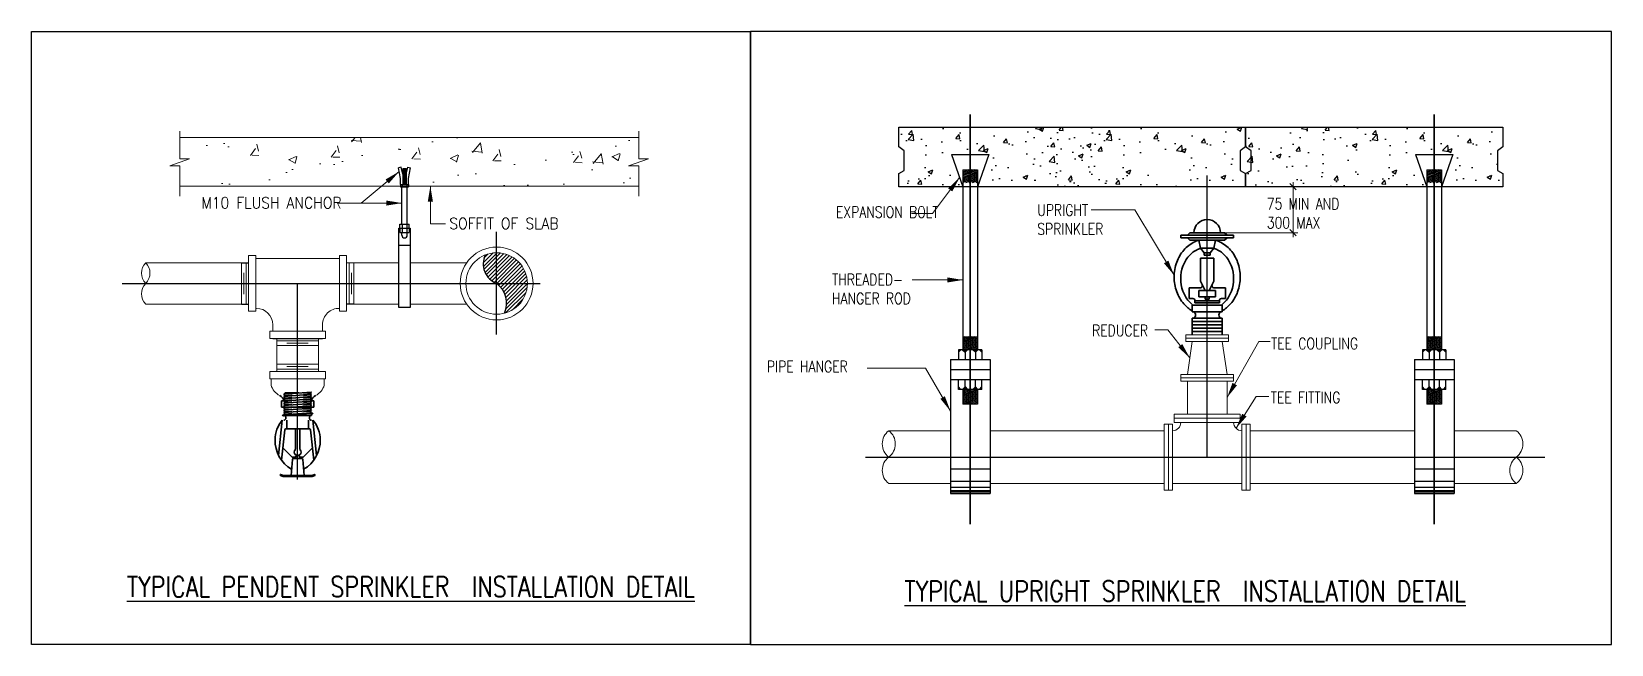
# Model space of a CAD drawing. Header units: millimetres. Extents: x -194958 to 83200, y -72620 to 64568.
# Drawn here: x -126656 to -120312, y -47074 to -44615 of the extents above; entities that cross this region are included whole.
import ezdxf
from ezdxf.enums import TextEntityAlignment as Align
from ezdxf.lldxf.tags import DXFTag

# ---------------------------------------------------------------- set-up
doc = ezdxf.new("R2010")
doc.units = ezdxf.units.MM
doc.header["$LTSCALE"] = 200
for name, pattern in [('CENTER', [2, 1.25, -0.25, 0.25, -0.25]), ('PR-FP-5001 (Typical Detail)$0$CENTER', [2, 1.25, -0.25, 0.25, -0.25]), ('T1-FP-501 (Detail)$0$CENTER2', [28.575, 19.05, -3.175, 3.175, -3.175])]:
    doc.linetypes.add(name, pattern=pattern)
for name, color, linetype in [('PR-FP-5001 (Typical Detail)$0$GRID', 54, 'PR-FP-5001 (Typical Detail)$0$CENTER'), ('T1-FP-501 (Detail)$0$Arch', 8, 'Continuous'), ('T1-FP-501 (Detail)$0$F-TEXT-4', 4, 'Continuous'), ('T1-FP-501 (Detail)$0$PIPE', 2, 'Continuous'), ('T1-FP-501 (Detail)$0$sprinkler head details', 7, 'Continuous'), ('T1-FP-501 (Detail)$0$Sprinkler Text', 81, 'Continuous'), ('T1-FP-501 (Detail)$0$z000_txt', 7, 'Continuous'), ('Z200G_DET_MARK', 250, 'Continuous')]:
    doc.layers.add(name, color=color, linetype=linetype)
for name, color, linetype, lineweight in [('T1-FP-501 (Detail)$0$e619_pwrbd', 221, 'Continuous', 50), ('T1-FP-501 (Detail)$0$M676_SPRNK', 151, 'Continuous', 35), ('T1-FP-501 (Detail)$0$m968_sprkm_Main', 96, 'T1-FP-501 (Detail)$0$SPRINKLER', 15), ('T1-FP-501 (Detail)$0$z000_txt2.5_100', 7, 'Continuous', 25)]:
    doc.layers.add(name, color=color, linetype=linetype, lineweight=lineweight)
doc.styles.add('T1-FP-501 (Detail)$0$BH-UK_2.5_100_mm_RS', font='RomanS', dxfattribs={"width": 0.8, "height": 250})
doc.styles.add('T1-FP-501 (Detail)$0$BH-UK_2.5_25_mm_RS', font='RomanS', dxfattribs={"width": 0.8, "height": 62.5})
doc.styles.add('T1-FP-501 (Detail)$0$BH1', font='romans.shx', dxfattribs={"width": 0.8})
tags = doc.linetypes.add('T1-FP-501 (Detail)$0$SPRINKLER', pattern='A,3.603352,-0.111143,["SP",T1-FP-501 (Detail)$0$BH1,S=0.125,R=0,X=0,Y=-0.061902],-0.299579,3.603352', length=7.617426).pattern_tags.tags
tags[6] = DXFTag(74, 10)
doc.dimstyles.new('T1-FP-501 (Detail)$0$BH-UK_2.5_25_mm_RS', dxfattribs={"dimscale": 25, "dimtxt": 2.5, "dimasz": 2.5, "dimexe": 1, "dimexo": 2, "dimgap": 1, "dimtad": 1, "dimdec": 0, "dimzin": 12, "dimdsep": 46, "dimtxsty": 'T1-FP-501 (Detail)$0$BH-UK_2.5_25_mm_RS', "dimblk": 'T1-FP-501 (Detail)$0$_ArchTick', "dimblk1": 'T1-FP-501 (Detail)$0$_ArchTick', "dimblk2": 'T1-FP-501 (Detail)$0$_ArchTick', "dimcen": 2.5, "dimdle": 1, "dimclrd": 1, "dimclre": 1, "dimadec": 0, "dimazin": 3, "dimtfac": 1, "dimtdec": 4, "dimtmove": 0, "dimatfit": 2, "dimfxl": 1, "dimtzin": 0, "dimlwd": 13, "dimlwe": 13, "dimarcsym": 0})

# ---------------------------------------------------------------- blocks, each defined once
blk = doc.blocks.new('T1-FP-501 (Detail)$0$_ArchTick')
at = {"color": 0, "linetype": 'ByBlock'}
blk.add_lwpolyline([(-0.28, -0.28), (0.28, 0.28)], dxfattribs=at)

msp = doc.modelspace()

# ---------------------------------------------------------------- hatches: boundary and pattern name
at = {"lineweight": 13, "ltscale": 75}
h = msp.add_hatch(dxfattribs=at)
h.set_pattern_fill('AR-CONC', color=8, scale=1.7745, style=0)
h.set_pattern_definition([(53.706269, (2487791.1, 393761.03), (324.438872, -7.32702), [33.804225, -371.846475]), (358.706269, (2487791.1, 393761.03), (-84.323005, 334.278374), [27.04338, -297.47718]), (104.157269, (2487818.13, 393760.42), (240.117133, 326.94989), [28.729155, -316.020705]), (49.890469, (2487785.27, 393851), (484.84623, -43.3536), [50.70634, -557.76971]), (100.341869, (2487825.67, 393847.37), (392.011465, 465.37015), [43.09373, -474.03106]), (354.890269, (2487785.27, 393851), (392.01217, 465.36942), [40.56507, -446.21577]), (24.706269, (2487831.7, 393831.4), (280.208422, -163.69944), [33.804225, -371.846475]), (329.706269, (2487831.7, 393831.4), (88.31081, 333.247057), [27.04338, -297.47718]), (75.157669, (2487855.05, 393817.77), (368.518446, 169.548294), [28.729155, -316.020705]), (41.206269, (2487791.09, 393761.03), (-4.229734, 150.083392), [0, -293.871396, 0, -301.98441, 0, -298.603987]), (11.206269, (2487791.1, 393761.03), (106.832159, 185.06327), [0, -172.176186, 0, -287.110551, 0, -113.807558]), (331.206269, (2487690.79, 393754.53), (240.7594203, 5.408704), [0, -112.68075, 0, -351.56394, 0, -466.498305]), (321.206269, (2487645.81, 393751.62), (259.388905, 62.016298), [0, -146.484975, 0, -233.474514, 0, -331.281405])])
h.paths.add_polyline_path([(-123856.8, -45173.7), (-123837.2, -45173.7), (-123840.7, -45190.1), (-123853.3, -45190.1)], flags=16)
h.paths.add_polyline_path([(-123486.9, -45180), (-123467.3, -45180), (-123470.8, -45196.4), (-123483.4, -45196.4)], flags=16)
h.paths.add_polyline_path([(-124218.1, -45234.9), (-124218.1, -45040), (-126060.4, -45040), (-126060.4, -45234.9)])
at = {"layer": 'T1-FP-501 (Detail)$0$Arch'}
h = msp.add_hatch(dxfattribs=at)
h.set_pattern_fill('AR-CONC', color=256, scale=26.5356, style=0)
h.set_pattern_definition([(50, (-123958.31, -54773.53), (190.3293, -16.6517), [19.9017, -218.9187]), (355, (-123958.31, -54773.53), (-36.8185, 199.5987), [15.9214, -175.135]), (100.4514, (-123942.45, -54774.92), (153.511, 182.947), [16.914, -186.0523]), (46.1842, (-123958.3, -54720.46), (283.199, -43.9215), [29.8525, -328.378]), (96.6356, (-123934.7, -54724.12), (248.018, 258.488), [25.371, -279.078]), (351.1842, (-123958.3, -54720.46), (248.018, 258.488), [23.882, -262.7024]), (21, (-123931.77, -54733.73), (158.3929, -106.8373), [19.9017, -218.9187]), (326, (-123931.77, -54733.73), (64.565, 192.423), [15.9214, -175.135]), (71.4514, (-123918.58, -54742.63), (222.958, 85.5854), [16.914, -186.0523]), (37.5, (-123958.31, -54773.53), (3.2267, 88.3354), [0, -173.0121, 0, -177.7885, 0, -175.7983]), (7.5, (-123958.31, -54773.53), (69.8071, 104.6595), [0, -101.366, 0, -169.0318, 0, -67.0024]), (327.5, (-124017.485, -54773.53), (141.653, -5.98507), [0, -66.339, 0, -206.9777, 0, -274.6435]), (317.5, (-124044.02, -54773.53), (154.752, 26.5635), [0, -86.2407, 0, -137.4544, 0, -195.0367])])
h.paths.add_polyline_path([(-122324.6, -45237.6), (-122324.6, -45183.9), (-122346.3, -45172.6), (-122346.3, -45092.9), (-122324.6, -45077.3), (-122324.6, -44998.8), (-122899.2, -44998.8), (-122899.2, -45108.2), (-122824.6, -45108.2), (-122869.4, -45237.6)])
h.paths.add_polyline_path([(-122929.1, -45237.6), (-122973.9, -45108.2), (-122899.2, -45108.2), (-122899.2, -44998.8), (-123173.8, -44998.8), (-123173.8, -45077.3), (-123152.1, -45092.9), (-123152.1, -45172.6), (-123173.8, -45183.9), (-123173.8, -45237.6)])
h = msp.add_hatch(dxfattribs=at)
h.set_pattern_fill('AR-CONC', color=256, scale=26.5356, style=0)
h.set_pattern_definition([(50, (-123163.26, -54773.53), (190.3293, -16.6517), [19.9017, -218.9187]), (355, (-123163.26, -54773.53), (-36.8185, 199.5987), [15.9214, -175.135]), (100.4514, (-123147.4, -54774.92), (153.511, 182.947), [16.914, -186.0523]), (46.1842, (-123163.26, -54720.46), (283.199, -43.9215), [29.8525, -328.378]), (96.6356, (-123139.66, -54724.12), (248.018, 258.488), [25.371, -279.078]), (351.1842, (-123163.26, -54720.46), (248.018, 258.488), [23.882, -262.7024]), (21, (-123136.73, -54733.73), (158.3929, -106.8373), [19.9017, -218.9187]), (326, (-123136.73, -54733.73), (64.565, 192.423), [15.9214, -175.135]), (71.4514, (-123123.53, -54742.63), (222.958, 85.5854), [16.914, -186.0523]), (37.5, (-123163.26, -54773.53), (3.2267, 88.3354), [0, -173.0121, 0, -177.7885, 0, -175.7983]), (7.5, (-123163.26, -54773.53), (69.8071, 104.6595), [0, -101.366, 0, -169.0318, 0, -67.0024]), (327.5, (-123222.436, -54773.53), (141.653, -5.98507), [0, -66.339, 0, -206.9777, 0, -274.6435]), (317.5, (-123248.97, -54773.53), (154.752, 26.5635), [0, -86.2407, 0, -137.4544, 0, -195.0367])])
h.paths.add_polyline_path([(-121529.6, -45237.6), (-121529.6, -45183.9), (-121551.3, -45172.6), (-121551.3, -45092.9), (-121529.6, -45077.3), (-121529.6, -44998.8), (-122104.2, -44998.8), (-122104.2, -45108.2), (-122029.5, -45108.2), (-122074.3, -45237.6)])
h.paths.add_polyline_path([(-122134, -45237.6), (-122178.8, -45108.2), (-122104.2, -45108.2), (-122104.2, -44998.8), (-122642.6, -44998.8), (-122642.6, -45077.3), (-122620.9, -45092.9), (-122620.9, -45172.6), (-122642.6, -45183.9), (-122642.6, -45237.6)])
h = msp.add_hatch(dxfattribs=at)
h.set_pattern_fill('AR-CONC', color=256, scale=26.5356, style=0)
h.set_pattern_definition([(50, (-122095.28, -54773.53), (190.3293, -16.6517), [19.9017, -218.9187]), (355, (-122095.28, -54773.53), (-36.8185, 199.5987), [15.9214, -175.135]), (100.4514, (-122079.42, -54774.92), (153.511, 182.947), [16.914, -186.0523]), (46.1842, (-122095.28, -54720.46), (283.199, -43.9215), [29.8525, -328.378]), (96.6356, (-122071.68, -54724.12), (248.018, 258.488), [25.371, -279.078]), (351.1842, (-122095.28, -54720.46), (248.018, 258.488), [23.882, -262.7024]), (21, (-122068.75, -54733.73), (158.3929, -106.8373), [19.9017, -218.9187]), (326, (-122068.75, -54733.73), (64.565, 192.423), [15.9214, -175.135]), (71.4514, (-122055.55, -54742.63), (222.958, 85.5854), [16.914, -186.0523]), (37.5, (-122095.28, -54773.53), (3.2267, 88.3354), [0, -173.0121, 0, -177.7885, 0, -175.7983]), (7.5, (-122095.28, -54773.53), (69.8071, 104.6595), [0, -101.366, 0, -169.0318, 0, -67.0024]), (327.5, (-122154.46, -54773.53), (141.653, -5.98507), [0, -66.339, 0, -206.9777, 0, -274.6435]), (317.5, (-122180.99, -54773.53), (154.752, 26.5635), [0, -86.2407, 0, -137.4544, 0, -195.0367])])
h.paths.add_polyline_path([(-120748.5, -45237.6), (-120748.5, -45183.9), (-120770.2, -45172.6), (-120770.2, -45092.9), (-120748.5, -45077.3), (-120748.5, -44998.8), (-121036.2, -44998.8), (-121036.2, -45108.2), (-120961.6, -45108.2), (-121006.3, -45237.6)])
h.paths.add_polyline_path([(-121066.1, -45237.6), (-121110.8, -45108.2), (-121036.2, -45108.2), (-121036.2, -44998.8), (-121574.6, -44998.8), (-121574.6, -45077.3), (-121552.9, -45092.9), (-121552.9, -45172.6), (-121574.6, -45183.9), (-121574.6, -45237.6)])
at = {"layer": 'T1-FP-501 (Detail)$0$sprinkler head details'}
h = msp.add_hatch(dxfattribs=at)
h.set_pattern_fill('ANSI31', color=252, scale=3.4125, angle=356.29373, style=0)
h.set_pattern_definition([(45, (2486025.545, 391942.54), (-7.661281003, 7.661281003), [])])
h.paths.add_polyline_path([(-124757.9, -45745.3, 0.342404), (-124665.1, -45625.8), (-124788.6, -45625.8, -0.353865)])
h.paths.add_polyline_path([(-124665.1, -45625.8, 0.414214), (-124788.6, -45502.3), (-124788.6, -45625.8)])
h.paths.add_polyline_path([(-124788.6, -45502.3, 0.095856), (-124834.6, -45511.2, 0.43463), (-124788.6, -45625.8)])

# ---------------------------------------------------------------- linework, layer by layer
at = {"color": 8, "lineweight": 13, "ltscale": 75}
for p, q in [((-126060.4, -45125.5), (-126060.4, -45014.1)), ((-124218.1, -45125.5), (-124218.1, -45014.1)), ((-124218.1, -45040), (-126060.4, -45040)), ((-126021.2, -45125.5), (-126100.8, -45153.9)), ((-126100.8, -45153.9), (-126060.4, -45153.9)), ((-126060.4, -45125.5), (-126021.2, -45125.5)), ((-126060.4, -45274.9), (-126060.4, -45153.9)), ((-124178.9, -45125.5), (-124258.5, -45153.9)), ((-124258.5, -45153.9), (-124218.1, -45153.9)), ((-124218.1, -45125.5), (-124178.9, -45125.5)), ((-124218.1, -45274.9), (-124218.1, -45153.9)), ((-124218.1, -45234.9), (-126060.4, -45234.9))]:
    msp.add_line(p, q, dxfattribs=at)
at = {"layer": 'PR-FP-5001 (Typical Detail)$0$GRID', "color": 1, "linetype": 'CENTER', "ltscale": 20}
for p, q in [((-121935.5, -46322.8), (-121935.5, -45192.8)), ((-126291.8, -45625.8), (-124907.5, -45625.8)), ((-125587.6, -46412.1), (-125587.6, -45625.8)), ((-123307.5, -46322.8), (-120580.3, -46322.8))]:
    msp.add_line(p, q, dxfattribs=at)
at = {"layer": 'T1-FP-501 (Detail)$0$Arch'}
for points in [[(-123173.8, -44998.8), (-121781, -44998.8), (-121781, -45077.3), (-121802.7, -45092.9), (-121802.7, -45172.6), (-121781, -45183.9), (-121781, -45237.6), (-123173.8, -45237.6), (-123173.8, -45183.9), (-123152.1, -45172.6), (-123152.1, -45092.9), (-123173.8, -45077.3), (-123173.8, -44998.8)], [(-121781, -44998.8), (-120748.5, -44998.8), (-120748.5, -45077.3), (-120770.2, -45092.9), (-120770.2, -45172.6), (-120748.5, -45183.9), (-120748.5, -45237.6), (-121781, -45237.6), (-121781, -45183.9), (-121759.3, -45172.6), (-121759.3, -45092.9), (-121781, -45077.3), (-121781, -44998.8)]]:
    msp.add_lwpolyline(points, dxfattribs=at)
at = {"layer": 'T1-FP-501 (Detail)$0$M676_SPRNK', "color": 8, "linetype": 'T1-FP-501 (Detail)$0$CENTER2', "ltscale": 50}
for p, q in [((-122886.9, -44947.7), (-122886.9, -46591.8)), ((-121023.9, -44947.7), (-121023.9, -46591.8))]:
    msp.add_line(p, q, dxfattribs=at)
at = {"layer": 'T1-FP-501 (Detail)$0$M676_SPRNK'}
for p, q in [((-122041.7, -45432.1), (-121829.4, -45432.1)), ((-122041.7, -45432.1), (-122041.7, -45442)), ((-122041.7, -45442), (-121829.4, -45442)), ((-122015.1, -45432.1), (-122005.2, -45422.1)), ((-122015.1, -45442), (-122005.2, -45452)), ((-122005.2, -45422.1), (-121865.9, -45422.1)), ((-122005.2, -45452), (-121865.9, -45452)), ((-121968.7, -45452), (-121902.4, -45452)), ((-121968.7, -45452), (-121962.1, -45484.3)), ((-121902.4, -45452), (-121909, -45484.3)), ((-121855.9, -45432.1), (-121865.9, -45422.1)), ((-121855.9, -45442), (-121865.9, -45452)), ((-121829.4, -45432.1), (-121829.4, -45442)), ((-121962.1, -45484.3), (-121947.5, -45503)), ((-121962.1, -45484.3), (-121909, -45484.3)), ((-121962.1, -45616.9), (-121962.1, -45524.1)), ((-121962.1, -45524.1), (-121909, -45524.1)), ((-121947.5, -45503), (-121923.6, -45503)), ((-121947.5, -45511.7), (-121947.5, -45503)), ((-121935.5, -45511.7), (-121947.5, -45511.7)), ((-121935.5, -45511.7), (-121923.6, -45511.7)), ((-121909, -45484.3), (-121923.6, -45503)), ((-121923.6, -45511.7), (-121923.6, -45503)), ((-121909, -45616.9), (-121909, -45524.1)), ((-122008.5, -45686.6), (-122008.5, -45643.5)), ((-121962.9, -45643.5), (-122008.5, -45643.5)), ((-121935.5, -45653.4), (-121968.7, -45653.4)), ((-121968.7, -45680), (-121968.7, -45653.4)), ((-121944.2, -45653.4), (-121962.1, -45616.9)), ((-121935.5, -45653.4), (-121902.4, -45653.4)), ((-121926.9, -45653.4), (-121909, -45616.9)), ((-121908.2, -45643.5), (-121862.6, -45643.5)), ((-121902.4, -45680), (-121902.4, -45653.4)), ((-121862.6, -45686.6), (-121862.6, -45643.5)), ((-121993, -45686.6), (-122008.5, -45686.6)), ((-121995.2, -45712.5), (-121995.2, -45739)), ((-121995.2, -45712.5), (-121875.8, -45712.5)), ((-121935.5, -45695.2), (-121985.3, -45695.2)), ((-121985.3, -45695.2), (-121985.3, -45703.9)), ((-121935.5, -45703.9), (-121985.3, -45703.9)), ((-121935.5, -45680), (-121968.7, -45680)), ((-121944.2, -45688.6), (-121944.2, -45680)), ((-121935.5, -45688.6), (-121944.2, -45688.6)), ((-121935.5, -45680), (-121902.4, -45680)), ((-121935.5, -45688.6), (-121926.9, -45688.6)), ((-121935.5, -45695.2), (-121885.8, -45695.2)), ((-121935.5, -45703.9), (-121885.8, -45703.9)), ((-121926.9, -45688.6), (-121926.9, -45680)), ((-121885.8, -45695.2), (-121885.8, -45703.9)), ((-121878.1, -45686.6), (-121862.6, -45686.6)), ((-121875.8, -45712.5), (-121875.8, -45739)), ((-121995.2, -45739), (-121875.8, -45739)), ((-121995.2, -45831.9), (-121995.2, -45765.5)), ((-121995.2, -45765.5), (-121875.8, -45765.5)), ((-121995.2, -45778.8), (-121875.8, -45778.8)), ((-121995.2, -45792.1), (-121875.8, -45792.1)), ((-121875.8, -45831.9), (-121875.8, -45765.5)), ((-121995.2, -45805.4), (-121875.8, -45805.4)), ((-121995.2, -45818.6), (-121875.8, -45818.6)), ((-125642.3, -46097.1), (-125652.8, -46097.1)), ((-125652.8, -46122.6), (-125652.8, -46097.1)), ((-125642.8, -46070), (-125532.5, -46061.5)), ((-125638.2, -46065.4), (-125642.8, -46070)), ((-125642.8, -46070), (-125638.2, -46076.5)), ((-125642.8, -46079.2), (-125532.5, -46070.7)), ((-125638.2, -46076.5), (-125642.8, -46079.2)), ((-125642.8, -46079.2), (-125638.2, -46085.7)), ((-125642.8, -46088.4), (-125532.5, -46079.9)), ((-125638.2, -46085.7), (-125642.8, -46088.4)), ((-125642.8, -46088.4), (-125638.2, -46095)), ((-125642.8, -46097.6), (-125532.5, -46089.1)), ((-125638.2, -46095), (-125642.8, -46097.6)), ((-125642.8, -46097.6), (-125638.2, -46104.2)), ((-125642.8, -46106.8), (-125532.5, -46098.4)), ((-125638.2, -46104.2), (-125642.8, -46106.8)), ((-125642.8, -46106.8), (-125638.2, -46113.4)), ((-125642.8, -46116.1), (-125532.5, -46107.6)), ((-125638.2, -46113.4), (-125642.8, -46116.1)), ((-125642.8, -46116.1), (-125638.2, -46122.6)), ((-125583, -46065.4), (-125638.2, -46065.4)), ((-125638.2, -46076.5), (-125610.6, -46074.4)), ((-125638.2, -46085.7), (-125610.6, -46083.6)), ((-125638.2, -46095), (-125610.6, -46092.8)), ((-125638.2, -46104.2), (-125610.6, -46102.1)), ((-125638.2, -46113.4), (-125610.6, -46111.3)), ((-125564.6, -46066.3), (-125537.1, -46064.1)), ((-125564.6, -46075.5), (-125537.1, -46073.4)), ((-125564.6, -46084.7), (-125537.1, -46082.6)), ((-125564.6, -46093.9), (-125537.1, -46091.8)), ((-125564.6, -46103.2), (-125537.1, -46101)), ((-125564.6, -46112.4), (-125537.1, -46110.3)), ((-125532.5, -46061.5), (-125537.1, -46064.1)), ((-125537.1, -46064.1), (-125532.5, -46070.7)), ((-125532.5, -46070.7), (-125537.1, -46073.4)), ((-125537.1, -46073.4), (-125532.5, -46079.9)), ((-125532.5, -46079.9), (-125537.1, -46082.6)), ((-125537.1, -46082.6), (-125532.5, -46089.1)), ((-125532.5, -46089.1), (-125537.1, -46091.8)), ((-125537.1, -46091.8), (-125532.5, -46098.4)), ((-125532.5, -46098.4), (-125537.1, -46101)), ((-125537.1, -46101), (-125532.5, -46107.6)), ((-125532.5, -46107.6), (-125537.1, -46110.3)), ((-125537.1, -46110.3), (-125532.5, -46116.8)), ((-125522.4, -46097.1), (-125533, -46097.1)), ((-125522.4, -46122.6), (-125522.4, -46097.1)), ((-125663.9, -46316.1), (-125649.2, -46174.5)), ((-125522.4, -46122.6), (-125652.8, -46122.6)), ((-125643.2, -46153), (-125534, -46144.6)), ((-125638.2, -46150.3), (-125643.2, -46153)), ((-125643, -46155.7), (-125533.8, -46147.3)), ((-125642.8, -46125.3), (-125532.5, -46116.8)), ((-125638.2, -46122.6), (-125642.8, -46125.3)), ((-125642.8, -46125.3), (-125638.2, -46131.9)), ((-125642.8, -46134.5), (-125532.5, -46126)), ((-125638.2, -46131.9), (-125642.8, -46134.5)), ((-125642.8, -46134.5), (-125638.2, -46141.1)), ((-125642.8, -46143.7), (-125532.5, -46135.2)), ((-125638.2, -46141.1), (-125642.8, -46143.7)), ((-125642.8, -46143.7), (-125638.2, -46150.3)), ((-125642.8, -46155.7), (-125532.5, -46155.7)), ((-125638.2, -46122.6), (-125610.6, -46120.5)), ((-125638.2, -46131.9), (-125610.6, -46129.7)), ((-125638.2, -46141.1), (-125610.6, -46139)), ((-125638.2, -46150.3), (-125610.6, -46148.2)), ((-125630.8, -46208.9), (-125630.8, -46174.5)), ((-125564.6, -46121.6), (-125537.1, -46119.5)), ((-125564.6, -46130.8), (-125537.1, -46128.7)), ((-125564.6, -46140), (-125537.1, -46137.9)), ((-125544.4, -46208.9), (-125544.4, -46174.5)), ((-125532.5, -46116.8), (-125537.1, -46119.5)), ((-125537.1, -46119.5), (-125532.5, -46126)), ((-125532.5, -46126), (-125537.1, -46128.7)), ((-125537.1, -46128.7), (-125532.5, -46135.2)), ((-125532.5, -46135.2), (-125537.1, -46137.9)), ((-125537.1, -46137.9), (-125533.3, -46144.6)), ((-125532.5, -46155.7), (-125532.5, -46147.4)), ((-125511.3, -46316.1), (-125526, -46174.5)), ((-125652.1, -46335.3), (-125639.4, -46213.1)), ((-125540.4, -46208.9), (-125634.8, -46208.9)), ((-125596.8, -46290.6), (-125596.8, -46208.9)), ((-125578.4, -46290.6), (-125578.4, -46208.9)), ((-125523.2, -46335.3), (-125535.9, -46213.1)), ((-125603.9, -46328), (-125646.2, -46287.5)), ((-125571.4, -46328), (-125529, -46287.5)), ((-125613.6, -46396.6), (-125608.5, -46332.2)), ((-125595.9, -46323.4), (-125608.7, -46323.4)), ((-125571.4, -46328), (-125603.9, -46328)), ((-125596.8, -46328), (-125595, -46318.7)), ((-125583, -46316.5), (-125592.3, -46316.5)), ((-125578.4, -46328), (-125580.3, -46318.7)), ((-125579.3, -46323.4), (-125566.6, -46323.4)), ((-125561.6, -46396.6), (-125566.8, -46332.2))]:
    msp.add_line(p, q, dxfattribs=at)
for points in [[(-121968.7, -45452, 0.038569), (-121985.4, -45458.4, 0.102989), (-122029.3, -45491.8, 0.092771), (-122057.8, -45540.4, 0.086646), (-122068.2, -45599.7, 0.086646), (-122057.8, -45659, 0.092771), (-122029.3, -45707.6, 0.082201), (-121995.2, -45735.8)], [(-121802.8, -45599.7, 0.086646), (-121813.2, -45540.4, 0.092771), (-121841.7, -45491.8, 0.102989), (-121885.7, -45458.4, 0.038569), (-121902.4, -45452)], [(-121962.1, -45484.3, 0.035748), (-121973.9, -45489, 0.102989), (-122009.3, -45515.9, 0.092771), (-122032.9, -45556, 0.086646), (-122041.7, -45606.3, 0.086646), (-122032.9, -45656.7, 0.092771), (-122009.3, -45696.8, 0.052887), (-121992.5, -45712.5)], [(-121829.4, -45606.3, 0.086646), (-121838.2, -45556, 0.092771), (-121861.7, -45515.9, 0.102989), (-121897.1, -45489, 0.035748), (-121909, -45484.3)], [(-121878.6, -45712.5, 0.052887), (-121861.7, -45696.8, 0.092771), (-121838.2, -45656.7, 0.086646), (-121829.4, -45606.3)], [(-121875.8, -45735.8, 0.082201), (-121841.7, -45707.6, 0.092771), (-121813.2, -45659, 0.086646), (-121802.8, -45599.7)], [(-125611.6, -46371.7, -0.271188), (-125678.4, -46252.9, -0.170948), (-125649.2, -46174.5, -0.170948)], [(-125642.8, -46155.7, -0.114689), (-125639.8, -46156.4, -0.103791), (-125637.2, -46158.5, -0.091365), (-125635.5, -46161.4, -0.084175), (-125634.9, -46165.1, -0.084175), (-125635.5, -46168.7, -0.091365), (-125637.2, -46171.7, -0.103791), (-125639.8, -46173.8, -0.114689), (-125642.8, -46174.5, -0.114689)], [(-125563.6, -46371.7, 0.271188), (-125496.8, -46252.9, 0.170948), (-125526, -46174.5, 0.170948)], [(-125532.5, -46155.7, 0.114689), (-125535.4, -46156.4, 0.103791), (-125538, -46158.5, 0.091365), (-125539.7, -46161.4, 0.084175), (-125540.4, -46165.1, 0.084175), (-125539.7, -46168.7, 0.091365), (-125538, -46171.7, 0.103791), (-125535.4, -46173.8, 0.114689), (-125532.5, -46174.5, 0.114689)]]:
    msp.add_lwpolyline(points, format="xyb", dxfattribs=at)
msp.add_lwpolyline([(-125530.3, -46395.9), (-125518.7, -46392), (-125518.7, -46396.6), (-125529.6, -46400.2, -0.080612), (-125535.4, -46401.2), (-125639.8, -46401.2, -0.080612), (-125645.6, -46400.2), (-125656.6, -46396.6), (-125656.6, -46392), (-125644.9, -46395.9, 0.080612), (-125640.6, -46396.6), (-125534.7, -46396.6, 0.080612)], format="xyb", close=True, dxfattribs=at)
for centre, radius, start, end in [((-121935.5, -45422.1), 53.1, 0, 180), ((-121962.9, -45634.9), 8.62, 270, 26.14684), ((-121908.2, -45634.9), 8.62, 153.85316, 270), ((-121993, -45695.2), 8.62, 0, 90), ((-121878.1, -45695.2), 8.62, 90, 180), ((-121995.2, -45752.3), 13.3, 270, 90), ((-121875.8, -45752.3), 13.3, 90, 270), ((-125672.2, -46103.5), 30.6, 12.10288, 65.80993), ((-125503.1, -46103.5), 30.6, 114.19007, 167.89712), ((-125642.5, -46162.2), 9.19, 94.39871, 143.1301), ((-125642.5, -46162.2), 6.44, 94.39871, 143.1301), ((-125533.3, -46153.8), 9.19, 26.56505, 94.39871), ((-125533.3, -46153.8), 6.44, 26.56505, 94.39871), ((-125634.8, -46213.5), 4.6, 90, 174.06847), ((-125540.4, -46213.5), 4.6, 5.93153, 90), ((-125644.1, -46285.7), 2.76, 174.06847, 221.34389), ((-125587.6, -46302.7), 13.8, 138.59038, 41.40962), ((-125601.4, -46290.6), 4.6, 318.59038, 0), ((-125573.8, -46290.6), 4.6, 180, 221.40962), ((-125531.1, -46285.7), 2.76, 318.65611, 5.93153), ((-125603.9, -46332.6), 4.6, 90, 175.41501), ((-125592.3, -46319.3), 2.76, 90, 168.69007), ((-125583, -46319.3), 2.76, 11.30993, 90), ((-125571.4, -46332.6), 4.6, 4.58499, 90)]:
    msp.add_arc(centre, radius, start, end, dxfattribs=at)
at = {"layer": 'T1-FP-501 (Detail)$0$m968_sprkm_Main'}
for p, q in [((-126197.4, -45542.4), (-125787.4, -45542.4)), ((-125784.5, -45737.5), (-125784.5, -45514)), ((-125784.5, -45514), (-125755.4, -45514)), ((-125784.5, -45725.8), (-125784.5, -45525.8)), ((-125784.5, -45525.8), (-125784.5, -45725.8)), ((-125755.4, -45737.5), (-125755.4, -45514)), ((-125419.8, -45525.8), (-125755.4, -45525.8)), ((-125755.4, -45525.8), (-125755.4, -45725.8)), ((-125390.8, -45514), (-125419.8, -45514)), ((-125419.8, -45737.5), (-125419.8, -45514)), ((-125419.8, -45525.8), (-125419.8, -45725.8)), ((-125390.8, -45737.5), (-125390.8, -45514)), ((-125390.8, -45525.8), (-125390.8, -45725.8)), ((-125390.8, -45725.8), (-125390.8, -45525.8)), ((-125361.7, -45542.4), (-125390.8, -45542.4)), ((-125361.7, -45542.4), (-125180.5, -45542.4)), ((-125135.4, -45542.4), (-124908.6, -45542.4)), ((-126197.4, -45709.1), (-125787.4, -45709.1)), ((-125753.3, -45725.8), (-125755.4, -45725.8)), ((-125361.7, -45709.1), (-125180.5, -45709.1)), ((-125135.4, -45709.1), (-124908.6, -45709.1)), ((-125784.5, -45737.5), (-125755.4, -45737.5)), ((-125687.6, -45817), (-125687.6, -45791.4)), ((-125487.6, -45817), (-125487.6, -45791.4)), ((-125390.8, -45737.5), (-125419.8, -45737.5)), ((-125699.4, -45817), (-125475.9, -45817)), ((-125699.4, -45846), (-125699.4, -45817)), ((-125699.4, -45846), (-125475.9, -45846)), ((-125487.6, -45817), (-125687.6, -45817)), ((-125487.6, -45846), (-125687.6, -45846)), ((-125671, -45978.9), (-125671, -45846)), ((-125504.3, -45978.9), (-125504.3, -45846)), ((-125475.9, -45846), (-125475.9, -45817)), ((-122021.8, -45831.9), (-121849.3, -45831.9)), ((-122021.8, -45858.4), (-122021.8, -45831.9)), ((-122021.8, -45845.2), (-121849.3, -45845.2)), ((-122021.8, -45858.4), (-121849.3, -45858.4)), ((-122015.1, -45991.1), (-121995.2, -45858.4)), ((-121855.9, -45991.1), (-121875.8, -45858.4)), ((-121849.3, -45858.4), (-121849.3, -45831.9)), ((-125699.4, -45978.9), (-125475.9, -45978.9)), ((-125699.4, -45978.9), (-125699.4, -46008)), ((-125487.6, -45978.9), (-125687.6, -45978.9)), ((-125687.6, -45978.9), (-125487.6, -45978.9)), ((-125475.9, -45978.9), (-125475.9, -46008)), ((-125699.4, -46008), (-125475.9, -46008)), ((-125694.5, -46033.5), (-125694.5, -46007.4)), ((-125694.5, -46033.5), (-125694.5, -46008)), ((-125487.6, -46008), (-125687.6, -46008)), ((-125480.7, -46033.5), (-125480.7, -46008)), ((-122041.7, -45991.1), (-121829.4, -45991.1)), ((-122041.7, -46017.6), (-122041.7, -45991.1)), ((-122041.7, -46004.4), (-121829.4, -46004.4)), ((-122041.7, -46017.6), (-121829.4, -46017.6)), ((-122015.1, -46150.3), (-122015.1, -46017.6)), ((-121855.9, -46150.3), (-121855.9, -46017.6)), ((-121829.4, -46017.6), (-121829.4, -45991.1)), ((-122068.2, -46150.3), (-121802.8, -46150.3)), ((-122068.2, -46150.3), (-122068.2, -46183.5)), ((-122068.2, -46166.9), (-121802.8, -46166.9)), ((-121802.8, -46150.3), (-121802.8, -46183.5)), ((-123214, -46216.7), (-122966.5, -46216.7)), ((-122807.3, -46216.7), (-122599.2, -46216.7)), ((-122599.2, -46216.7), (-122108, -46216.7)), ((-122108, -46190.1), (-122108, -46455.5)), ((-122074.8, -46190.1), (-122108, -46190.1)), ((-122091.4, -46190.1), (-122091.4, -46455.5)), ((-122074.8, -46190.1), (-122074.8, -46455.5)), ((-122068.2, -46183.5), (-121802.8, -46183.5)), ((-121796.2, -46190.1), (-121796.2, -46455.5)), ((-121796.2, -46190.1), (-121763, -46190.1)), ((-121779.6, -46190.1), (-121779.6, -46455.5)), ((-121763, -46190.1), (-121763, -46455.5)), ((-121763, -46216.7), (-121103.5, -46216.7)), ((-120944.3, -46216.7), (-120694.3, -46216.7)), ((-123214, -46428.9), (-122966.5, -46428.9)), ((-122807.3, -46428.9), (-122599.2, -46428.9)), ((-122599.2, -46428.9), (-122108, -46428.9)), ((-122074.8, -46428.9), (-121796.2, -46428.9)), ((-121763, -46428.9), (-121103.5, -46428.9)), ((-120944.3, -46428.9), (-120694.3, -46428.9)), ((-122074.8, -46455.5), (-122108, -46455.5)), ((-121796.2, -46455.5), (-121763, -46455.5))]:
    msp.add_line(p, q, dxfattribs=at)
at = {"layer": 'T1-FP-501 (Detail)$0$m968_sprkm_Main', "color": 8}
for p, q in [((-125813.5, -45709.1), (-125813.5, -45542.4)), ((-125794.3, -45709.1), (-125794.3, -45542.4)), ((-125381, -45709.1), (-125381, -45542.4)), ((-125361.7, -45709.1), (-125361.7, -45542.4)), ((-125803.7, -45668.5), (-125803.7, -45583)), ((-125371.5, -45668.5), (-125371.5, -45583)), ((-125671, -45855.8), (-125504.3, -45855.8)), ((-125671, -45875), (-125504.3, -45875)), ((-125630.4, -45865.2), (-125544.9, -45865.2)), ((-125671, -45949.9), (-125504.3, -45949.9)), ((-125671, -45969.1), (-125504.3, -45969.1)), ((-125630.4, -45959.7), (-125544.9, -45959.7))]:
    msp.add_line(p, q, dxfattribs=at)
at = {"layer": 'T1-FP-501 (Detail)$0$m968_sprkm_Main'}
for radius in [146.1, 123.4]:
    msp.add_circle((-124788.6, -45625.8), radius, dxfattribs=at)
for centre, radius, start, end in [((-126154.4, -45584.1), 59.9, 135.93636, 224.06364), ((-126240.5, -45584.1), 59.9, 315.93636, 44.06364), ((-126154.4, -45667.4), 59.9, 135.93636, 224.06364), ((-125753.3, -45791.4), 65.7, 0, 90), ((-125421.9, -45791.4), 65.7, 88.18946, 179.98447), ((-125627.9, -46014), 69.4, 196.33485, 242.77812), ((-125547.3, -46014), 69.4, 297.22188, 343.66515), ((-123173.4, -46269.7), 66.8, 127.38865, 232.61135), ((-123254.5, -46269.7), 66.8, 307.38865, 52.61135), ((-122074.8, -46183.5), 33.2, 270, 0), ((-121796.2, -46183.5), 33.2, 180, 270), ((-120734.8, -46269.7), 66.8, 307.38865, 52.61135), ((-123173.4, -46375.9), 66.8, 127.38865, 232.61135), ((-120653.7, -46375.9), 66.8, 127.38865, 232.61135), ((-120734.8, -46375.9), 66.8, 307.38865, 52.61135)]:
    msp.add_arc(centre, radius, start, end, dxfattribs=at)
at = {"layer": 'T1-FP-501 (Detail)$0$PIPE', "color": 8}
for p, q in [((-125171.4, -45159.3), (-125183.1, -45161.8)), ((-125174, -45204.6), (-125183.1, -45161.8)), ((-125165.5, -45186.9), (-125171.4, -45159.3)), ((-125165.5, -45164.1), (-125151.5, -45164.1)), ((-125165.5, -45164.1), (-125165.5, -45228.6)), ((-125151.5, -45186.9), (-125145.6, -45159.3)), ((-125151.5, -45164.1), (-125151.5, -45228.6)), ((-125145.6, -45159.3), (-125133.9, -45161.8)), ((-125143, -45204.6), (-125133.9, -45161.8)), ((-122961.6, -45108.2), (-122812.3, -45108.2)), ((-122961.6, -45108.2), (-122916.8, -45237.6)), ((-122812.3, -45108.2), (-122857.1, -45237.6)), ((-121098.5, -45108.2), (-120949.3, -45108.2)), ((-121098.5, -45108.2), (-121053.8, -45237.6)), ((-120949.3, -45108.2), (-120994.1, -45237.6)), ((-125174, -45228.6), (-125174, -45204.6)), ((-125165.5, -45168.2), (-125151.5, -45168.2)), ((-125165.5, -45173.7), (-125151.5, -45173.7)), ((-125165.5, -45173.7), (-125151.5, -45173.7)), ((-125165.5, -45179.1), (-125151.5, -45179.1)), ((-125165.5, -45179.1), (-125151.5, -45179.1)), ((-125165.5, -45184.6), (-125151.5, -45184.6)), ((-125165.5, -45184.6), (-125151.5, -45184.6)), ((-125165.5, -45190.1), (-125151.5, -45190.1)), ((-125165.5, -45190.1), (-125151.5, -45190.1)), ((-125165.5, -45195.5), (-125151.5, -45195.5)), ((-125165.5, -45195.5), (-125151.5, -45195.5)), ((-125165.5, -45201), (-125151.5, -45201)), ((-125165.5, -45201), (-125151.5, -45201)), ((-125165.5, -45206.5), (-125151.5, -45206.5)), ((-125165.5, -45206.5), (-125151.5, -45206.5)), ((-125165.5, -45206.5), (-125151.5, -45206.5)), ((-125165.5, -45206.5), (-125151.5, -45206.5)), ((-125165.5, -45206.5), (-125151.5, -45206.5)), ((-125165.5, -45206.5), (-125151.5, -45206.5)), ((-125165.5, -45211.9), (-125151.5, -45211.9)), ((-125165.5, -45211.9), (-125151.5, -45211.9)), ((-125165.5, -45211.9), (-125151.5, -45211.9)), ((-125165.5, -45211.9), (-125151.5, -45211.9)), ((-125165.5, -45211.9), (-125151.5, -45211.9)), ((-125165.5, -45211.9), (-125151.5, -45211.9)), ((-125165.5, -45217.4), (-125151.5, -45217.4)), ((-125165.5, -45217.4), (-125151.5, -45217.4)), ((-125165.5, -45217.4), (-125151.5, -45217.4)), ((-125165.5, -45217.4), (-125151.5, -45217.4)), ((-125165.5, -45217.4), (-125151.5, -45217.4)), ((-125165.5, -45217.4), (-125151.5, -45217.4)), ((-125165.5, -45222.9), (-125151.5, -45222.9)), ((-125165.5, -45222.9), (-125151.5, -45222.9)), ((-125165.5, -45222.9), (-125151.5, -45222.9)), ((-125165.5, -45222.9), (-125151.5, -45222.9)), ((-125165.5, -45222.9), (-125151.5, -45222.9)), ((-125165.5, -45222.9), (-125151.5, -45222.9)), ((-125162.4, -45170.9), (-125154.6, -45170.9)), ((-125162.4, -45176.4), (-125154.6, -45176.4)), ((-125162.4, -45181.9), (-125154.6, -45181.9)), ((-125162.4, -45187.3), (-125154.6, -45187.3)), ((-125162.4, -45192.8), (-125154.6, -45192.8)), ((-125162.4, -45198.3), (-125154.6, -45198.3)), ((-125162.4, -45203.7), (-125154.6, -45203.7)), ((-125162.4, -45209.2), (-125154.6, -45209.2)), ((-125162.4, -45214.7), (-125154.6, -45214.7)), ((-125162.4, -45220.1), (-125154.6, -45220.1)), ((-125162.4, -45225.6), (-125154.6, -45225.6)), ((-125143, -45228.6), (-125143, -45204.6)), ((-122916.8, -45170.2), (-122916.8, -45891.6)), ((-122868.5, -45170.2), (-122916.8, -45189.1)), ((-122916.8, -45170.2), (-122857.1, -45170.2)), ((-122882.2, -45170.2), (-122916.8, -45183.7)), ((-122895.8, -45170.2), (-122916.8, -45178.4)), ((-122857.1, -45171), (-122916.8, -45194.4)), ((-122857.1, -45176.4), (-122916.8, -45199.8)), ((-122857.1, -45181.7), (-122916.8, -45205.1)), ((-122857.1, -45187.1), (-122916.8, -45210.4)), ((-122857.1, -45192.4), (-122916.8, -45215.8)), ((-122857.1, -45197.7), (-122916.8, -45221.1)), ((-122857.1, -45203.1), (-122905.9, -45222.2)), ((-122857.1, -45208.4), (-122892.2, -45222.2)), ((-122857.1, -45213.8), (-122878.6, -45222.2)), ((-122857.1, -45219.1), (-122864.9, -45222.2)), ((-122857.1, -45170.2), (-122857.1, -45891.6)), ((-121053.8, -45170.2), (-121053.8, -45891.6)), ((-121053.8, -45170.2), (-120994.1, -45170.2)), ((-121005.5, -45170.2), (-121053.8, -45189.1)), ((-121032.8, -45170.2), (-121053.8, -45178.4)), ((-121019.1, -45170.2), (-121053.8, -45183.7)), ((-120994.1, -45171), (-121053.8, -45194.4)), ((-120994.1, -45176.4), (-121053.8, -45199.8)), ((-120994.1, -45181.7), (-121053.8, -45205.1)), ((-120994.1, -45187.1), (-121053.8, -45210.4)), ((-120994.1, -45192.4), (-121053.8, -45215.8)), ((-120994.1, -45197.7), (-121053.8, -45221.1)), ((-120994.1, -45203.1), (-121042.8, -45222.2)), ((-120994.1, -45208.4), (-121029.2, -45222.2)), ((-120994.1, -45213.8), (-121015.6, -45222.2)), ((-120994.1, -45219.1), (-121001.9, -45222.2)), ((-120994.1, -45170.2), (-120994.1, -45891.6)), ((-125174.8, -45228.6), (-125174.8, -45237.9)), ((-125174.8, -45228.6), (-125142.2, -45228.6)), ((-125174.8, -45237.9), (-125142.2, -45237.9)), ((-125169.4, -45388.2), (-125169.4, -45237.9)), ((-125169.4, -45388.2), (-125169.4, -45237.9)), ((-125168.2, -45228.6), (-125168.2, -45237.9)), ((-125148.8, -45228.6), (-125148.8, -45237.9)), ((-125147.5, -45388.2), (-125147.5, -45237.9)), ((-125147.5, -45388.2), (-125147.5, -45237.9)), ((-125142.2, -45228.6), (-125142.2, -45237.9)), ((-125181.6, -45722.2), (-125181.6, -45404.4)), ((-125181.6, -45404.4), (-125135.4, -45404.4)), ((-125177.2, -45404.4), (-125177.2, -45388.2)), ((-125177.2, -45388.2), (-125139.8, -45388.2)), ((-125177.2, -45404.4), (-125177.2, -45420.6)), ((-125167.9, -45388.2), (-125167.9, -45420.6)), ((-125149.1, -45388.2), (-125149.1, -45420.6)), ((-125139.8, -45404.4), (-125139.8, -45388.2)), ((-125139.8, -45404.4), (-125139.8, -45420.6)), ((-125135.4, -45404.4), (-125135.4, -45722.2)), ((-125181.6, -45471.9), (-125135.4, -45471.9)), ((-125177.2, -45420.6), (-125139.8, -45420.6)), ((-125169.4, -45432.2), (-125169.4, -45420.6)), ((-125147.5, -45432.2), (-125147.5, -45420.6)), ((-125135.4, -45722.2), (-125181.6, -45722.2)), ((-122916.8, -45839.6), (-122857.1, -45839.6)), ((-122868.5, -45839.6), (-122916.8, -45858.5)), ((-122909.5, -45839.6), (-122916.8, -45842.4)), ((-122882.2, -45839.6), (-122916.8, -45853.1)), ((-122895.8, -45839.6), (-122916.8, -45847.8)), ((-122857.1, -45840.4), (-122916.8, -45863.8)), ((-122857.1, -45845.8), (-122916.8, -45869.1)), ((-122857.1, -45851.1), (-122916.8, -45874.5)), ((-122857.1, -45856.5), (-122916.8, -45879.8)), ((-122857.1, -45861.8), (-122916.8, -45885.2)), ((-121053.8, -45839.6), (-120994.1, -45839.6)), ((-121046.4, -45839.6), (-121053.8, -45842.4)), ((-121019.1, -45839.6), (-121053.8, -45853.1)), ((-121032.8, -45839.6), (-121053.8, -45847.8)), ((-121005.5, -45839.6), (-121053.8, -45858.5)), ((-120994.1, -45840.4), (-121053.8, -45863.8)), ((-120994.1, -45845.8), (-121053.8, -45869.1)), ((-120994.1, -45851.1), (-121053.8, -45874.5)), ((-120994.1, -45856.5), (-121053.8, -45879.8)), ((-120994.1, -45861.8), (-121053.8, -45885.2)), ((-122839.7, -45891.6), (-122934.2, -45891.6)), ((-122934.2, -45891.6), (-122934.2, -45931.4)), ((-122924.2, -45891.6), (-122934.2, -45901.5)), ((-122917.5, -45891.6), (-122907.6, -45901.5)), ((-122857.1, -45867.1), (-122916.8, -45890.5)), ((-122907.6, -45901.5), (-122897.6, -45891.6)), ((-122907.6, -45901.5), (-122907.6, -45931.4)), ((-122857.1, -45872.5), (-122905.9, -45891.6)), ((-122857.1, -45877.8), (-122892.2, -45891.6)), ((-122857.1, -45883.2), (-122878.6, -45891.6)), ((-122866.3, -45901.5), (-122876.2, -45891.6)), ((-122856.3, -45891.6), (-122866.3, -45901.5)), ((-122866.3, -45901.5), (-122866.3, -45931.4)), ((-122857.1, -45888.5), (-122864.9, -45891.6)), ((-122849.6, -45891.6), (-122839.7, -45901.5)), ((-122839.7, -45891.6), (-122839.7, -45931.4)), ((-120976.6, -45891.6), (-121071.2, -45891.6)), ((-121071.2, -45891.6), (-121071.2, -45931.4)), ((-121061.2, -45891.6), (-121071.2, -45901.5)), ((-121054.5, -45891.6), (-121044.6, -45901.5)), ((-120994.1, -45867.1), (-121053.8, -45890.5)), ((-121044.6, -45901.5), (-121034.6, -45891.6)), ((-121044.6, -45901.5), (-121044.6, -45931.4)), ((-120994.1, -45872.5), (-121042.8, -45891.6)), ((-120994.1, -45877.8), (-121029.2, -45891.6)), ((-120994.1, -45883.2), (-121015.6, -45891.6)), ((-121003.3, -45901.5), (-121013.2, -45891.6)), ((-120993.3, -45891.6), (-121003.3, -45901.5)), ((-121003.3, -45901.5), (-121003.3, -45931.4)), ((-120994.1, -45888.5), (-121001.9, -45891.6)), ((-120986.6, -45891.6), (-120976.6, -45901.5)), ((-120976.6, -45891.6), (-120976.6, -45931.4)), ((-122966.5, -45931.4), (-122966.5, -46468.7)), ((-122966.5, -45931.4), (-122807.3, -45931.4)), ((-122966.5, -45971.2), (-122807.3, -45971.2)), ((-122807.3, -45931.4), (-122807.3, -46468.7)), ((-121103.5, -45931.4), (-121103.5, -46468.7)), ((-121103.5, -45931.4), (-120944.3, -45931.4)), ((-121103.5, -45971.2), (-120944.3, -45971.2)), ((-120944.3, -45931.4), (-120944.3, -46468.7)), ((-122966.5, -46011), (-122807.3, -46011)), ((-122934.2, -46050.8), (-122934.2, -46011)), ((-122924.2, -46050.8), (-122934.2, -46040.9)), ((-122839.7, -46050.8), (-122934.2, -46050.8)), ((-122917.5, -46050.8), (-122907.6, -46040.9)), ((-122866.1, -46047.5), (-122916.8, -46067.3)), ((-122861, -46050.8), (-122916.8, -46072.6)), ((-122902, -46050.8), (-122916.8, -46056.6)), ((-122888.3, -46050.8), (-122916.8, -46062)), ((-122916.8, -46050.8), (-122916.8, -46110.5)), ((-122907.6, -46040.9), (-122907.6, -46011)), ((-122907.6, -46040.9), (-122897.6, -46050.8)), ((-122866.3, -46040.9), (-122876.2, -46050.8)), ((-122866.3, -46040.9), (-122866.3, -46011)), ((-122856.3, -46050.8), (-122866.3, -46040.9)), ((-122857.1, -46050.8), (-122857.1, -46110.5)), ((-122849.6, -46050.8), (-122839.7, -46040.9)), ((-122839.7, -46050.8), (-122839.7, -46011)), ((-121103.5, -46011), (-120944.3, -46011)), ((-121071.2, -46050.8), (-121071.2, -46011)), ((-121061.2, -46050.8), (-121071.2, -46040.9)), ((-120976.6, -46050.8), (-121071.2, -46050.8)), ((-121054.5, -46050.8), (-121044.6, -46040.9)), ((-121003.1, -46047.5), (-121053.8, -46067.3)), ((-120998, -46050.8), (-121053.8, -46072.6)), ((-121053.8, -46050.8), (-121053.8, -46110.5)), ((-121038.9, -46050.8), (-121053.8, -46056.6)), ((-121025.3, -46050.8), (-121053.8, -46062)), ((-121044.6, -46040.9), (-121044.6, -46011)), ((-121044.6, -46040.9), (-121034.6, -46050.8)), ((-121003.3, -46040.9), (-121013.2, -46050.8)), ((-121003.3, -46040.9), (-121003.3, -46011)), ((-120993.3, -46050.8), (-121003.3, -46040.9)), ((-120994.1, -46050.8), (-120994.1, -46110.5)), ((-120986.6, -46050.8), (-120976.6, -46040.9)), ((-120976.6, -46050.8), (-120976.6, -46011)), ((-122857.1, -46054.6), (-122916.8, -46078)), ((-122857.1, -46059.9), (-122916.8, -46083.3)), ((-122857.1, -46065.3), (-122916.8, -46088.7)), ((-122857.1, -46070.6), (-122916.8, -46094)), ((-122857.1, -46076), (-122916.8, -46099.4)), ((-122857.1, -46081.3), (-122916.8, -46104.7)), ((-122857.1, -46086.7), (-122916.8, -46110)), ((-122857.1, -46110.5), (-122916.8, -46110.5)), ((-122857.1, -46092), (-122904.3, -46110.5)), ((-122857.1, -46097.3), (-122890.7, -46110.5)), ((-122857.1, -46102.7), (-122877, -46110.5)), ((-122857.1, -46108), (-122863.4, -46110.5)), ((-120994.1, -46054.6), (-121053.8, -46078)), ((-120994.1, -46059.9), (-121053.8, -46083.3)), ((-120994.1, -46065.3), (-121053.8, -46088.7)), ((-120994.1, -46070.6), (-121053.8, -46094)), ((-120994.1, -46076), (-121053.8, -46099.4)), ((-120994.1, -46081.3), (-121053.8, -46104.7)), ((-120994.1, -46086.7), (-121053.8, -46110)), ((-120994.1, -46110.5), (-121053.8, -46110.5)), ((-120994.1, -46092), (-121041.3, -46110.5)), ((-120994.1, -46097.3), (-121027.7, -46110.5)), ((-120994.1, -46102.7), (-121014, -46110.5)), ((-120994.1, -46108), (-121000.4, -46110.5)), ((-122966.5, -46369.2), (-122807.3, -46369.2)), ((-121103.5, -46369.2), (-120944.3, -46369.2)), ((-122966.5, -46419), (-122807.3, -46419)), ((-121103.5, -46419), (-120944.3, -46419)), ((-122966.5, -46443.9), (-122807.3, -46443.9)), ((-122966.5, -46456.3), (-122807.3, -46456.3)), ((-122966.5, -46462.5), (-122807.3, -46462.5)), ((-122966.5, -46468.7), (-122807.3, -46468.7)), ((-121103.5, -46443.9), (-120944.3, -46443.9)), ((-121103.5, -46456.3), (-120944.3, -46456.3)), ((-121103.5, -46462.5), (-120944.3, -46462.5)), ((-121103.5, -46468.7), (-120944.3, -46468.7))]:
    msp.add_line(p, q, dxfattribs=at)
msp.add_arc((-125158.5, -45432.2), 10.9, 180, 0, dxfattribs=at)
for points in [[(-122924.2, -45891.6), (-122934.2, -45901.5), (-122934.2, -45891.6)], [(-122917.5, -45891.6), (-122897.6, -45891.6), (-122907.6, -45901.5)], [(-122856.3, -45891.6), (-122876.2, -45891.6), (-122866.3, -45901.5)], [(-122849.6, -45891.6), (-122839.7, -45901.5), (-122839.7, -45891.6)], [(-121061.2, -45891.6), (-121071.2, -45901.5), (-121071.2, -45891.6)], [(-121054.5, -45891.6), (-121034.6, -45891.6), (-121044.6, -45901.5)], [(-120993.3, -45891.6), (-121013.2, -45891.6), (-121003.3, -45901.5)], [(-120986.6, -45891.6), (-120976.6, -45901.5), (-120976.6, -45891.6)], [(-122924.2, -46050.8), (-122934.2, -46040.9), (-122934.2, -46050.8)], [(-122917.5, -46050.8), (-122897.6, -46050.8), (-122907.6, -46040.9)], [(-122856.3, -46050.8), (-122876.2, -46050.8), (-122866.3, -46040.9)], [(-122849.6, -46050.8), (-122839.7, -46040.9), (-122839.7, -46050.8)], [(-121061.2, -46050.8), (-121071.2, -46040.9), (-121071.2, -46050.8)], [(-121054.5, -46050.8), (-121034.6, -46050.8), (-121044.6, -46040.9)], [(-120993.3, -46050.8), (-121013.2, -46050.8), (-121003.3, -46040.9)], [(-120986.6, -46050.8), (-120976.6, -46040.9), (-120976.6, -46050.8)]]:
    msp.add_solid(points, dxfattribs=at)
at = {"layer": 'T1-FP-501 (Detail)$0$sprinkler head details'}
for p, q in [((-125813.5, -45542.4), (-125784.5, -45542.4)), ((-125813.5, -45709.1), (-125784.5, -45709.1)), ((-125361.7, -45709.1), (-125390.8, -45709.1)), ((-125687.6, -45846), (-125487.6, -45846))]:
    msp.add_line(p, q, dxfattribs=at)
at = {"layer": 'T1-FP-501 (Detail)$0$sprinkler head details', "color": 252}
for centre, radius, start, end in [((-124758.2, -45547), 84.4, 154.91918, 248.88405), ((-124846.4, -45704.6), 97.7, 335.42497, 53.36641)]:
    msp.add_arc(centre, radius, start, end, dxfattribs=at)
at = {"layer": 'T1-FP-501 (Detail)$0$Sprinkler Text', "color": 8, "linetype": 'T1-FP-501 (Detail)$0$CENTER2', "ltscale": 0.2}
for p, q in [((-124788.6, -45831), (-124788.6, -45418.7)), ((-124966.2, -45625.8), (-124613.2, -45625.8))]:
    msp.add_line(p, q, dxfattribs=at)
at = {"layer": 'T1-FP-501 (Detail)$0$z000_txt2.5_100', "color": 1, "lineweight": 13}
for p, q in [((-121590.3, -45440.3), (-121590.3, -45219.4)), ((-121899.1, -45237.6), (-121572.1, -45237.6)), ((-121899.1, -45422.1), (-121572.1, -45422.1))]:
    msp.add_line(p, q, dxfattribs=at)
at = {"layer": 'Z200G_DET_MARK', "color": 7}
msp.add_line((-123769.3, -47074.5), (-123769.3, -44614.8), dxfattribs=at)
for points in [[(-126655.8, -44614.8), (-123769.3, -44614.8), (-123769.3, -47074.5), (-126655.8, -47074.5)], [(-120312.4, -44614.8), (-123769.3, -44614.8), (-123769.3, -47074.5), (-120312.4, -47074.5)]]:
    msp.add_lwpolyline(points, close=True, dxfattribs=at)

# ---------------------------------------------------------------- block references
at = {"layer": 'T1-FP-501 (Detail)$0$z000_txt2.5_100', "color": 1, "lineweight": 13, "xscale": 45.49999999999999, "yscale": 45.49999999999999, "zscale": 45.49999999999999}
for p, rotation in [((-121590.3, -45237.6), 90), ((-121590.3, -45422.1), 270)]:
    msp.add_blockref('T1-FP-501 (Detail)$0$_ArchTick', p, dxfattribs=dict(at, rotation=rotation))

# ---------------------------------------------------------------- texts
at = {"layer": 'T1-FP-501 (Detail)$0$F-TEXT-4', "char_height": 81.9, "attachment_point": 1, "style": 'T1-FP-501 (Detail)$0$BH1'}
for s, insert, width in [('{\\LTYPICAL PENDENT SPRINKLER  INSTALLATION DETAIL}', (-126273.1, -46802.3), 2469.939), ('{\\LTYPICAL UPRIGHT SPRINKLER  INSTALLATION DETAIL}', (-123151.5, -46820), 2636.43)]:
    msp.add_mtext(s, dxfattribs=dict(at, insert=insert, width=width))
at = {"layer": 'T1-FP-501 (Detail)$0$z000_txt', "style": 'T1-FP-501 (Detail)$0$BH1', "width": 0.9}
msp.add_text('M10 FLUSH ANCHOR  ', height=45.5, dxfattribs=at).set_placement((-125354.8, -45324.8), align=Align.RIGHT)
msp.add_text('SOFFIT OF SLAB', height=45.5, dxfattribs=at).set_placement((-124978.6, -45407.8))
at = {"layer": 'T1-FP-501 (Detail)$0$z000_txt', "char_height": 45.5, "attachment_point": 1, "style": 'T1-FP-501 (Detail)$0$BH1'}
for s, insert, width in [('EXPANSION BOLT', (-123426, -45316.5), 457.6), ('UPRIGHT  SPRINKLER', (-122617.8, -45308.4), 284.267), ('THREADED- HANGER ROD', (-123442, -45587.4), 353.6), ('REDUCER', (-122397.6, -45792.1), 237.467), ('TEE COUPLING', (-121679.1, -45844.3), 390), ('PIPE HANGER', (-123703.2, -45936.6), 357.067), ('TEE FITTING', (-121680, -46060.6), 312)]:
    msp.add_mtext(s, dxfattribs=dict(at, insert=insert, width=width))
at = {"layer": 'T1-FP-501 (Detail)$0$z000_txt2.5_100', "insert": (-121550.3, -45344), "char_height": 45.5, "attachment_point": 5, "style": 'T1-FP-501 (Detail)$0$BH-UK_2.5_100_mm_RS'}
msp.add_mtext('\\pxql;75 MIN AND\\P300 MAX', dxfattribs=at)

# ---------------------------------------------------------------- leaders
at = {"layer": 'T1-FP-501 (Detail)$0$e619_pwrbd', "lineweight": -3, "ltscale": 0.1}
for points in [[(-125179.9, -45176.4), (-125332.8, -45303.1), (-125427.8, -45303.1)], [(-122929.6, -45200.4), (-123038.7, -45345.3), (-123123.4, -45345.3)], [(-125054.7, -45234.9), (-125054.7, -45386.8), (-124993.9, -45386.8)], [(-125169.4, -45303.1), (-125427.8, -45303.1)], [(-122068.1, -45592.9), (-122225.8, -45329.6), (-122401.6, -45329.6)], [(-122916.8, -45611.7), (-123119.6, -45611.7)], [(-122005.2, -45924.8), (-122093.4, -45811.4), (-122145.8, -45811.4)], [(-121855.9, -46084), (-121727.7, -45859.3), (-121683, -45859.3)], [(-122966.5, -46137.7), (-123066, -45965.3), (-123301, -45965.3)], [(-121819.7, -46206.9), (-121738.2, -46079), (-121687.4, -46079)]]:
    msp.add_leader(points, dimstyle='T1-FP-501 (Detail)$0$BH-UK_2.5_25_mm_RS', override={"dimtad": 0}, dxfattribs=at)

doc.saveas('drawing.dxf')
